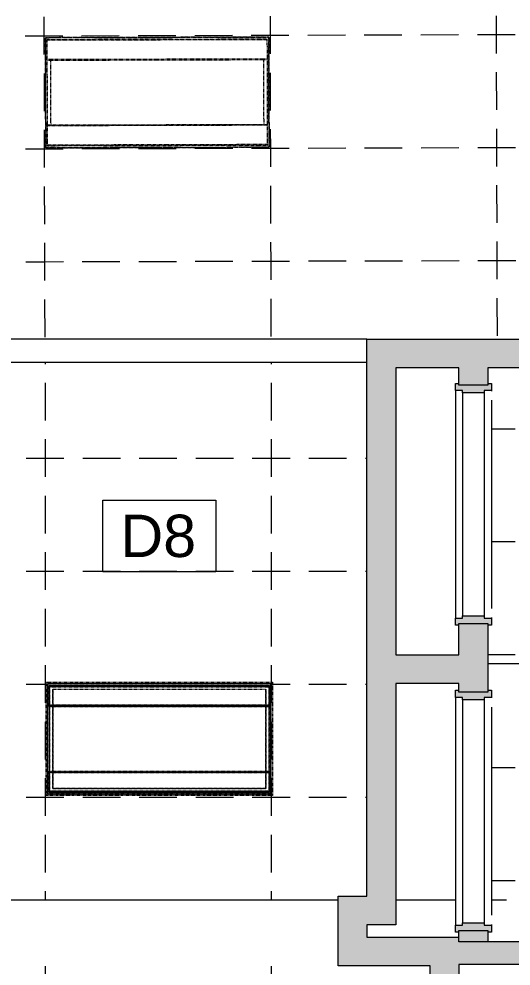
# Model space of a CAD drawing. Header units: inches. Extents: x 741 to 4565, y -315 to 887.
# Drawn here: x 3441.7 to 3546.2, y -126.1 to 75.1 of the extents above; entities that cross this region are included whole.
import ezdxf

# ---------------------------------------------------------------- set-up
doc = ezdxf.new("R2010")
doc.units = ezdxf.units.IN
doc.header["$MEASUREMENT"] = 0
doc.linetypes.add('Dash 1_16_', pattern=[0.125, 0.0625, -0.0625])
doc.linetypes.add('Demolished', pattern=[0.1875, 0.125, -0.0625])
for name, color, linetype, lineweight in [('A-ANNO-KEYN', 231, 'Continuous', 9), ('A-CLNG', 13, 'Demolished', 9), ('A-CLNG-PATT', 13, 'Demolished', 9), ('A-DETL', 90, 'Continuous', 9), ('A-DETL-MBND', 5, 'Continuous', 13), ('A-DOOR', 31, 'Continuous', 13), ('A-WALL-PATT', 111, 'Continuous', 13), ('E-LITE-EQPM', 33, 'Demolished', 9), ('I-WALL', 2, 'Continuous', 13)]:
    doc.layers.add(name, color=color, linetype=linetype, lineweight=lineweight)
doc.styles.add('Arial', font='arial.ttf', dxfattribs={"height": 9})
pattern_1 = [(0, (3662.997, -59.986), (48, -24), [4, -4, 8, -4, -28]), (0, (3662.997, -59.986), (48, -24), [-20, 8, -4, 8, -4, -4]), (0, (3662.997, -59.986), (48, -24), [-44, 4, 0]), (270, (3662.997, -59.986), (-48, -24), [4, -4, 8, -4, -4]), (270, (3662.997, -59.986), (-48, -24), [-20, 4, 0])]

# ---------------------------------------------------------------- blocks, each defined once
blk = doc.blocks.new('Door - Double - Solid - 48_-7220202-FIRST FLOOR RCP DEMO')
at = {"layer": 'A-DOOR'}
h = blk.add_hatch(color=10, dxfattribs=at)
h.paths.add_polyline_path([(23.68, 3.9), (22.18, 3.9), (22.18, 2.4), (21.68, 2.4), (21.68, -2.22), (22.18, -2.22), (22.18, -3.72), (23.68, -3.72), (23.68, -2.97), (23.31, -2.97), (23.31, 3.15), (23.68, 3.15)], flags=0)
h.paths.add_polyline_path([(-25.69, 2.4), (-26.19, 2.4), (-26.19, 3.9), (-27.69, 3.9), (-27.69, 3.15), (-27.32, 3.15), (-27.32, -2.97), (-27.69, -2.97), (-27.69, -3.72), (-26.19, -3.72), (-26.19, -2.22), (-25.69, -2.22)], flags=0)
at = {"layer": 'A-DOOR', "color": 8, "lineweight": 20}
for p, q in [((-27.69, 3.15), (-27.69, 3.9)), ((-27.69, 3.9), (-26.19, 3.9)), ((-26.19, 3.9), (-26.19, 2.4)), ((-26.19, 2.4), (-25.69, 2.4)), ((-25.69, 2.4), (-25.69, -2.22)), ((21.68, -2.22), (21.68, 2.4)), ((21.68, 2.4), (22.18, 2.4)), ((22.18, 2.4), (22.18, 3.9)), ((22.18, 3.9), (23.68, 3.9)), ((23.68, 3.9), (23.68, 3.15)), ((-27.69, -3.72), (-27.69, -2.97)), ((-26.19, -3.72), (-27.69, -3.72)), ((-25.69, -2.22), (-26.19, -2.22)), ((-26.19, -2.22), (-26.19, -3.72)), ((22.18, -2.22), (21.68, -2.22)), ((22.18, -3.72), (22.18, -2.22)), ((23.68, -3.72), (22.18, -3.72)), ((23.68, -2.97), (23.68, -3.72))]:
    blk.add_line(p, q, dxfattribs=at)
at = {"layer": 'A-DOOR', "lineweight": 9}
for p, q in [((-26.19, 3.9), (-26.06, 3.9)), ((-25.69, 2.4), (21.68, 2.4)), ((-24.12, 3.9), (20.11, 3.9)), ((22.05, 3.9), (22.18, 3.9)), ((-26.19, -3.72), (22.18, -3.72)), ((-25.69, -2.22), (21.68, -2.22))]:
    blk.add_line(p, q, dxfattribs=at)
blk = doc.blocks.new('L-Recessed-Axis-Duo - 2 x 4-4560001-FIRST FLOOR RCP DEMO')
at = {"layer": 'E-LITE-EQPM', "color": 7}
for p, q in [((-23.7, 11.7), (-23.7, -11.7)), ((23.7, 11.7), (-23.7, 11.7)), ((-23.37, 11.26), (-23.37, 11.27)), ((-23.37, 11.14), (-23.37, 11.26)), ((-23.37, 11.14), (23.38, 11.14)), ((23.32, 11.32), (-23.32, 11.32)), ((-23.32, 11.32), (-23.32, -11.32)), ((23.32, -11.32), (23.32, 11.32)), ((23.38, 11.27), (23.38, 11.26)), ((23.38, 11.26), (23.38, 11.14)), ((23.7, -11.7), (23.7, 11.7)), ((-23.32, 7.03), (23.32, 7.03)), ((-23.32, 7.02), (23.32, 7.02)), ((-23.32, 6.85), (23.32, 6.85)), ((-22.57, 6.86), (-22.57, -6.86)), ((22.57, -6.86), (22.57, 6.86)), ((23.32, -6.85), (-23.32, -6.85)), ((-23.32, -7.02), (23.32, -7.02)), ((-23.32, -7.03), (23.32, -7.03)), ((-23.7, -11.7), (23.7, -11.7)), ((-23.37, -11.26), (-23.37, -11.14)), ((-23.37, -11.14), (23.38, -11.14)), ((-23.37, -11.27), (-23.37, -11.26)), ((-23.32, -11.32), (23.32, -11.32)), ((23.38, -11.14), (23.38, -11.26)), ((23.38, -11.26), (23.38, -11.27))]:
    blk.add_line(p, q, dxfattribs=at)
for points, knots in [([(-23.64, 11.64), (-23.65, 11.65), (-23.65, 11.65), (-23.66, 11.66), (-23.67, 11.67), (-23.68, 11.68), (-23.68, 11.68), (-23.69, 11.69), (-23.69, 11.69), (-23.7, 11.7), (-23.7, 11.7), (-23.7, 11.7), (-23.7, 11.7)], [0, 0, 0, 0, 0.166667, 0.25, 0.333333, 0.416667, 0.5, 0.583333, 0.666667, 0.75, 0.833333, 1, 1, 1, 1]), ([(23.64, 11.64), (23.65, 11.65), (23.65, 11.65), (23.66, 11.66), (23.67, 11.67), (23.68, 11.68), (23.68, 11.68), (23.69, 11.69), (23.69, 11.69), (23.7, 11.7), (23.7, 11.7), (23.7, 11.7), (23.7, 11.7)], [0, 0, 0, 0, 0.166667, 0.25, 0.333333, 0.416667, 0.5, 0.583333, 0.666667, 0.75, 0.833333, 1, 1, 1, 1]), ([(-23.7, -11.7), (-23.7, -11.7), (-23.7, -11.7), (-23.7, -11.7), (-23.69, -11.69), (-23.69, -11.69), (-23.68, -11.68), (-23.68, -11.68), (-23.67, -11.67), (-23.66, -11.66), (-23.65, -11.65), (-23.65, -11.65), (-23.64, -11.64)], [-1, -1, -1, -1, -0.833333, -0.75, -0.666667, -0.583333, -0.5, -0.416667, -0.333333, -0.25, -0.166667, 0, 0, 0, 0]), ([(23.64, -11.64), (23.65, -11.65), (23.65, -11.65), (23.66, -11.66), (23.67, -11.67), (23.68, -11.68), (23.68, -11.68), (23.69, -11.69), (23.69, -11.69), (23.7, -11.7), (23.7, -11.7), (23.7, -11.7), (23.7, -11.7)], [0, 0, 0, 0, 0.166667, 0.25, 0.333333, 0.416667, 0.5, 0.583333, 0.666667, 0.75, 0.833333, 1, 1, 1, 1])]:
    blk.add_open_spline(points, degree=3, knots=knots, dxfattribs=at)
blk = doc.blocks.new('L-Recessed-Axis-Duo - 2 x 4-V18-FIRST FLOOR RCP DEMO')
at = {"layer": 'A-DETL', "linetype": 'Dash 1_16_'}
for p, q in [((-24.03, 12.03), (-24.03, -12.03)), ((24.03, 12.03), (-24.03, 12.03)), ((-23.7, -11.7), (-23.7, 11.7)), ((-23.7, 11.7), (23.7, 11.7)), ((-23.7, 11.7), (-23.7, -11.7)), ((23.7, 11.7), (-23.7, 11.7)), ((-23.7, 11.7), (-23.7, -11.7)), ((23.7, 11.7), (-23.7, 11.7)), ((23.38, 11.38), (-23.37, 11.38)), ((-23.37, 11.32), (-23.37, 11.38)), ((-23.37, 11.38), (-23.37, 11.36)), ((-23.37, 11.36), (-23.37, 11.28)), ((-23.37, 11.26), (-23.37, 11.32)), ((-23.37, 11.25), (-23.37, 11.31)), ((-23.37, 11.31), (-23.37, 11.3)), ((-23.37, 11.2), (-23.37, 11.31)), ((-23.37, 11.31), (-23.37, 11.3)), ((-23.37, 11.31), (23.38, 11.31)), ((-23.37, 11.31), (23.38, 11.31)), ((-23.37, 11.3), (-23.37, 11.23)), ((-23.37, 11.3), (-23.37, 11.19)), ((-23.37, 11.3), (23.38, 11.3)), ((-23.37, 11.3), (23.38, 11.3)), ((-23.37, 11.28), (-23.37, 11.22)), ((-23.37, 11.21), (-23.37, 11.28)), ((-23.37, 11.28), (-23.37, 11.27)), ((-23.37, 11.28), (23.38, 11.28)), ((-23.37, 11.27), (-23.37, 11.2)), ((-23.37, 11.27), (23.38, 11.27)), ((-23.37, 11.2), (-23.37, 11.26)), ((-23.37, 11.26), (-23.37, 11.14)), ((-23.37, 11.14), (-23.37, 11.26)), ((-23.37, 11.26), (23.38, 11.26)), ((-23.37, 11.26), (23.38, 11.26)), ((-23.37, 11.25), (-23.37, 11.21)), ((-23.37, 6.92), (-23.37, 11.25)), ((23.38, 11.25), (-23.37, 11.25)), ((-23.37, 11.25), (23.38, 11.25)), ((-23.37, 11.19), (-23.37, 11.25)), ((-23.37, 11.25), (23.38, 11.25)), ((-23.37, 11.23), (-23.37, 11.2)), ((-23.37, 11.23), (23.38, 11.23)), ((-23.37, 11.22), (-23.37, 11.19)), ((-23.37, 11.21), (-23.37, 11.19)), ((-23.37, 11.21), (23.38, 11.21)), ((-23.37, 11.19), (-23.37, 11.21)), ((-23.37, 11.21), (23.38, 11.21)), ((-23.37, 11.18), (-23.37, 11.2)), ((-23.37, 11.2), (-23.37, 11.14)), ((-23.37, 11.2), (23.38, 11.2)), ((-23.37, 11.2), (23.38, 11.2)), ((-23.37, 11.19), (-23.37, 11.15)), ((-23.37, 11.19), (23.38, 11.19)), ((-23.37, 11.19), (23.38, 11.19)), ((-23.37, 11.15), (-23.37, 11.18)), ((23.38, 11.18), (-23.37, 11.18)), ((-23.37, 11.17), (23.38, 11.17)), ((-23.37, 11.16), (23.38, 11.16)), ((-23.37, 11.15), (-23.37, 11.12)), ((-23.37, 11.15), (23.38, 11.15)), ((-23.37, 11.14), (-23.37, 11.15)), ((-23.37, 11.15), (23.38, 11.15)), ((-23.37, 11.14), (-23.37, 11.06)), ((-23.37, 11.06), (-23.37, 11.14)), ((-23.37, 11.14), (23.38, 11.14)), ((-23.37, 11.14), (23.38, 11.14)), ((-23.37, 11.14), (23.38, 11.14)), ((-23.37, 11.14), (23.38, 11.14)), ((-23.37, 11.12), (-23.37, 7.07)), ((-23.37, 11.12), (23.38, 11.12)), ((-23.37, 11.06), (23.38, 11.06)), ((-23.37, 11.06), (23.38, 11.06)), ((-23.32, -11.32), (-23.32, 11.32)), ((-23.32, 11.32), (23.32, 11.32)), ((23.32, 11.32), (-23.32, 11.32)), ((-23.32, 11.32), (-23.32, -11.32)), ((-22.57, -10.57), (-22.57, 10.57)), ((-22.57, 10.57), (22.57, 10.57)), ((22.57, 10.57), (-22.57, 10.57)), ((-22.57, 10.57), (-22.57, -10.57)), ((22.57, 10.57), (22.57, -10.57)), ((22.57, -10.57), (22.57, 10.57)), ((23.32, 11.32), (23.32, -11.32)), ((23.32, -11.32), (23.32, 11.32)), ((23.38, 11.36), (23.38, 11.38)), ((23.38, 11.38), (23.38, 11.32)), ((23.38, 11.28), (23.38, 11.36)), ((23.38, 11.32), (23.38, 11.26)), ((23.38, 11.3), (23.38, 11.31)), ((23.38, 11.31), (23.38, 11.2)), ((23.38, 11.3), (23.38, 11.31)), ((23.38, 11.31), (23.38, 11.25)), ((23.38, 11.19), (23.38, 11.3)), ((23.38, 11.23), (23.38, 11.3)), ((23.38, 11.27), (23.38, 11.28)), ((23.38, 11.28), (23.38, 11.21)), ((23.38, 11.22), (23.38, 11.28)), ((23.38, 11.2), (23.38, 11.27)), ((23.38, 11.26), (23.38, 11.14)), ((23.38, 11.14), (23.38, 11.26)), ((23.38, 11.26), (23.38, 11.2)), ((23.38, 11.25), (23.38, 6.92)), ((23.38, 11.21), (23.38, 11.25)), ((23.38, 11.25), (23.38, 11.19)), ((23.38, 11.2), (23.38, 11.23)), ((23.38, 11.19), (23.38, 11.22)), ((23.38, 11.19), (23.38, 11.21)), ((23.38, 11.21), (23.38, 11.19)), ((23.38, 11.14), (23.38, 11.2)), ((23.38, 11.2), (23.38, 11.18)), ((23.38, 11.15), (23.38, 11.19)), ((23.38, 11.18), (23.38, 11.15)), ((23.38, 11.12), (23.38, 11.15)), ((23.38, 11.15), (23.38, 11.14)), ((23.38, 11.14), (23.38, 11.06)), ((23.38, 11.06), (23.38, 11.14)), ((23.38, 7.07), (23.38, 11.12)), ((23.7, 11.7), (23.7, -11.7)), ((23.7, -11.7), (23.7, 11.7)), ((23.7, -11.7), (23.7, 11.7)), ((24.03, -12.03), (24.03, 12.03)), ((-23.37, 7.14), (-23.37, 7.15)), ((-23.37, 7.15), (-23.37, 7.07)), ((-23.37, 7.15), (23.38, 7.15)), ((-23.37, 7.06), (-23.37, 7.14)), ((23.38, 7.14), (-23.37, 7.14)), ((23.38, 7.09), (-23.37, 7.09)), ((-23.37, 7.07), (-23.37, 7.04)), ((-23.37, 7.07), (23.38, 7.07)), ((23.38, 7.07), (-23.37, 7.07)), ((-23.37, 7.07), (-23.37, 7.01)), ((-23.37, 7.07), (23.38, 7.07)), ((-23.37, 7.03), (-23.37, 7.06)), ((-23.37, 7.06), (-23.37, 6.95)), ((-23.37, 7.04), (-23.37, 7.06)), ((-23.37, 7.06), (23.38, 7.06)), ((-23.37, 7.04), (-23.37, 7.01)), ((-23.37, 7.04), (23.38, 7.04)), ((-23.37, 7.01), (-23.37, 7.04)), ((-23.37, 7.04), (23.38, 7.04)), ((-23.37, 6.96), (-23.37, 7.03)), ((-23.37, 7.02), (-23.37, 7.03)), ((-23.37, 7.03), (-23.37, 6.91)), ((-23.37, 7.03), (23.38, 7.03)), ((-23.37, 7.03), (23.38, 7.03)), ((-23.37, 6.9), (-23.37, 7.02)), ((-23.37, 7.02), (23.38, 7.02)), ((-23.37, 7.01), (-23.37, 6.98)), ((-23.37, 7.01), (23.38, 7.01)), ((-23.37, 7.01), (-23.37, 6.95)), ((-23.37, 7), (-23.37, 7.01)), ((-23.37, 7.01), (23.38, 7.01)), ((-23.37, 7.01), (23.38, 7.01)), ((-23.37, 6.94), (-23.37, 7)), ((-23.37, 7), (23.38, 7)), ((-23.37, 6.98), (-23.37, 6.95)), ((-23.37, 6.98), (23.38, 6.98)), ((-23.37, 6.95), (-23.37, 6.96)), ((-23.37, 6.95), (-23.37, 6.96)), ((-23.37, 6.96), (-23.37, 6.9)), ((-23.37, 6.96), (23.38, 6.96)), ((-23.37, 6.96), (23.38, 6.96)), ((-23.37, 6.95), (-23.37, 6.92)), ((-23.37, 6.95), (23.38, 6.95)), ((-23.37, 6.95), (23.38, 6.95)), ((-23.37, 6.95), (23.38, 6.95)), ((-23.37, 6.91), (-23.37, 6.94)), ((-23.37, 6.94), (23.38, 6.94)), ((-23.37, 6.92), (23.38, 6.92)), ((-23.37, 6.91), (23.38, 6.91)), ((-23.37, 6.9), (-23.37, 6.85)), ((-23.37, 6.85), (-23.37, 6.9)), ((-23.37, 6.9), (23.38, 6.9)), ((-23.37, 6.85), (23.38, 6.85)), ((23.38, 7.07), (23.38, 7.15)), ((23.38, 7.15), (23.38, 7.14)), ((23.38, 7.14), (23.38, 7.06)), ((23.38, 7.04), (23.38, 7.07)), ((23.38, 7.01), (23.38, 7.07)), ((23.38, 7.06), (23.38, 7.04)), ((23.38, 6.95), (23.38, 7.06)), ((23.38, 7.06), (23.38, 7.03)), ((23.38, 7.01), (23.38, 7.04)), ((23.38, 7.04), (23.38, 7.01)), ((23.38, 6.91), (23.38, 7.03)), ((23.38, 7.03), (23.38, 7.02)), ((23.38, 7.03), (23.38, 6.96)), ((23.38, 7.02), (23.38, 6.9)), ((23.38, 6.98), (23.38, 7.01)), ((23.38, 7.01), (23.38, 7)), ((23.38, 6.95), (23.38, 7.01)), ((23.38, 7), (23.38, 6.94)), ((23.38, 6.95), (23.38, 6.98)), ((23.38, 6.9), (23.38, 6.96)), ((23.38, 6.96), (23.38, 6.95)), ((23.38, 6.96), (23.38, 6.95)), ((23.38, 6.92), (23.38, 6.95)), ((23.38, 6.94), (23.38, 6.91)), ((23.38, 6.9), (23.38, 6.85)), ((23.38, 6.85), (23.38, 6.9)), ((23.38, -6.85), (-23.37, -6.85)), ((-23.37, -6.9), (-23.37, -6.85)), ((-23.37, -6.85), (-23.37, -6.9)), ((-23.37, -7.02), (-23.37, -6.9)), ((-23.37, -6.9), (-23.37, -6.96)), ((-23.37, -6.9), (23.38, -6.9)), ((-23.37, -6.94), (-23.37, -6.91)), ((-23.37, -6.91), (-23.37, -7.03)), ((-23.37, -6.91), (23.38, -6.91)), ((-23.37, -11.25), (-23.37, -6.92)), ((-23.37, -6.92), (-23.37, -6.95)), ((-23.37, -6.92), (23.38, -6.92)), ((-23.37, -7), (-23.37, -6.94)), ((-23.37, -6.94), (23.38, -6.94)), ((-23.37, -6.95), (-23.37, -6.98)), ((-23.37, -6.95), (23.38, -6.95)), ((-23.37, -6.96), (-23.37, -6.95)), ((-23.37, -6.95), (-23.37, -7.06)), ((-23.37, -6.96), (-23.37, -6.95)), ((-23.37, -6.95), (-23.37, -7.01)), ((-23.37, -6.95), (23.38, -6.95)), ((-23.37, -6.95), (23.38, -6.95)), ((-23.37, -7.03), (-23.37, -6.96)), ((-23.37, -6.96), (23.38, -6.96)), ((-23.37, -6.96), (23.38, -6.96)), ((-23.37, -6.98), (-23.37, -7.01)), ((-23.37, -6.98), (23.38, -6.98)), ((-23.37, -7.01), (-23.37, -7)), ((-23.37, -7), (23.38, -7)), ((-23.37, -7.01), (-23.37, -7.04)), ((-23.37, -7.01), (23.38, -7.01)), ((-23.37, -7.04), (-23.37, -7.01)), ((-23.37, -7.01), (-23.37, -7.07)), ((-23.37, -7.01), (23.38, -7.01)), ((-23.37, -7.01), (23.38, -7.01)), ((-23.37, -7.03), (-23.37, -7.02)), ((-23.37, -7.02), (23.38, -7.02)), ((-23.37, -7.06), (-23.37, -7.03)), ((-23.37, -7.03), (23.38, -7.03)), ((-23.37, -7.03), (23.38, -7.03)), ((-23.37, -7.04), (-23.37, -7.07)), ((-23.37, -7.04), (23.38, -7.04)), ((-23.37, -7.06), (-23.37, -7.04)), ((-23.37, -7.04), (23.38, -7.04)), ((-23.37, -7.14), (-23.37, -7.06)), ((-23.37, -7.06), (23.38, -7.06)), ((-23.37, -7.07), (-23.37, -11.12)), ((-23.37, -7.07), (23.38, -7.07)), ((-23.37, -7.07), (23.38, -7.07)), ((-23.37, -7.07), (-23.37, -7.15)), ((-23.37, -7.07), (23.38, -7.07)), ((-23.37, -7.09), (23.38, -7.09)), ((-23.37, -7.15), (-23.37, -7.14)), ((23.38, -7.14), (-23.37, -7.14)), ((-23.37, -7.15), (23.38, -7.15)), ((23.38, -6.9), (23.38, -6.85)), ((23.38, -6.85), (23.38, -6.9)), ((23.38, -6.96), (23.38, -6.9)), ((23.38, -6.9), (23.38, -7.02)), ((23.38, -7.03), (23.38, -6.91)), ((23.38, -6.91), (23.38, -6.94)), ((23.38, -6.95), (23.38, -6.92)), ((23.38, -6.92), (23.38, -11.25)), ((23.38, -6.94), (23.38, -7)), ((23.38, -6.98), (23.38, -6.95)), ((23.38, -7.01), (23.38, -6.95)), ((23.38, -6.95), (23.38, -6.96)), ((23.38, -7.06), (23.38, -6.95)), ((23.38, -6.95), (23.38, -6.96)), ((23.38, -6.96), (23.38, -7.03)), ((23.38, -7.01), (23.38, -6.98)), ((23.38, -7), (23.38, -7.01)), ((23.38, -7.04), (23.38, -7.01)), ((23.38, -7.07), (23.38, -7.01)), ((23.38, -7.01), (23.38, -7.04)), ((23.38, -7.02), (23.38, -7.03)), ((23.38, -7.03), (23.38, -7.06)), ((23.38, -7.07), (23.38, -7.04)), ((23.38, -7.04), (23.38, -7.06)), ((23.38, -7.06), (23.38, -7.14)), ((23.38, -11.12), (23.38, -7.07)), ((23.38, -7.15), (23.38, -7.07)), ((23.38, -7.14), (23.38, -7.15)), ((-24.03, -12.03), (24.03, -12.03)), ((23.7, -11.7), (-23.7, -11.7)), ((-23.7, -11.7), (23.7, -11.7)), ((-23.7, -11.7), (23.7, -11.7)), ((-23.37, -11.14), (-23.37, -11.06)), ((-23.37, -11.06), (-23.37, -11.14)), ((-23.37, -11.06), (23.38, -11.06)), ((-23.37, -11.06), (23.38, -11.06)), ((-23.37, -11.12), (-23.37, -11.15)), ((-23.37, -11.12), (23.38, -11.12)), ((-23.37, -11.15), (-23.37, -11.14)), ((-23.37, -11.14), (-23.37, -11.2)), ((-23.37, -11.26), (-23.37, -11.14)), ((-23.37, -11.14), (-23.37, -11.26)), ((-23.37, -11.14), (23.38, -11.14)), ((-23.37, -11.14), (23.38, -11.14)), ((-23.37, -11.14), (23.38, -11.14)), ((-23.37, -11.14), (23.38, -11.14)), ((-23.37, -11.15), (-23.37, -11.19)), ((-23.37, -11.15), (23.38, -11.15)), ((-23.37, -11.18), (-23.37, -11.15)), ((-23.37, -11.15), (23.38, -11.15)), ((23.38, -11.16), (-23.37, -11.16)), ((23.38, -11.17), (-23.37, -11.17)), ((-23.37, -11.2), (-23.37, -11.18)), ((23.38, -11.18), (-23.37, -11.18)), ((-23.37, -11.19), (-23.37, -11.21)), ((-23.37, -11.19), (23.38, -11.19)), ((23.38, -11.19), (-23.37, -11.19)), ((-23.37, -11.21), (-23.37, -11.19)), ((-23.37, -11.19), (-23.37, -11.3)), ((-23.37, -11.25), (-23.37, -11.19)), ((-23.37, -11.19), (-23.37, -11.22)), ((-23.37, -11.2), (-23.37, -11.27)), ((-23.37, -11.31), (-23.37, -11.2)), ((-23.37, -11.2), (-23.37, -11.23)), ((-23.37, -11.26), (-23.37, -11.2)), ((-23.37, -11.2), (23.38, -11.2)), ((-23.37, -11.2), (23.38, -11.2)), ((-23.37, -11.21), (-23.37, -11.25)), ((-23.37, -11.21), (23.38, -11.21)), ((-23.37, -11.28), (-23.37, -11.21)), ((-23.37, -11.21), (23.38, -11.21)), ((-23.37, -11.22), (-23.37, -11.28)), ((-23.37, -11.23), (-23.37, -11.3)), ((-23.37, -11.23), (23.38, -11.23)), ((23.38, -11.25), (-23.37, -11.25)), ((-23.37, -11.25), (23.38, -11.25)), ((-23.37, -11.31), (-23.37, -11.25)), ((-23.37, -11.25), (23.38, -11.25)), ((-23.37, -11.32), (-23.37, -11.26)), ((-23.37, -11.26), (23.38, -11.26)), ((-23.37, -11.26), (23.38, -11.26)), ((-23.37, -11.27), (-23.37, -11.28)), ((-23.37, -11.27), (23.38, -11.27)), ((-23.37, -11.28), (-23.37, -11.36)), ((-23.37, -11.28), (23.38, -11.28)), ((-23.37, -11.3), (-23.37, -11.31)), ((-23.37, -11.3), (-23.37, -11.31)), ((-23.37, -11.3), (23.38, -11.3)), ((-23.37, -11.3), (23.38, -11.3)), ((-23.37, -11.31), (23.38, -11.31)), ((-23.37, -11.31), (23.38, -11.31)), ((-23.37, -11.38), (-23.37, -11.32)), ((-23.37, -11.36), (-23.37, -11.38)), ((-23.37, -11.38), (23.38, -11.38)), ((-23.32, -11.32), (23.32, -11.32)), ((-23.32, -11.32), (23.32, -11.32)), ((-22.57, -10.57), (22.57, -10.57)), ((-22.57, -10.57), (22.57, -10.57)), ((23.38, -11.14), (23.38, -11.06)), ((23.38, -11.06), (23.38, -11.14)), ((23.38, -11.15), (23.38, -11.12)), ((23.38, -11.26), (23.38, -11.14)), ((23.38, -11.14), (23.38, -11.26)), ((23.38, -11.2), (23.38, -11.14)), ((23.38, -11.14), (23.38, -11.15)), ((23.38, -11.19), (23.38, -11.15)), ((23.38, -11.15), (23.38, -11.18)), ((23.38, -11.18), (23.38, -11.2)), ((23.38, -11.21), (23.38, -11.19)), ((23.38, -11.22), (23.38, -11.19)), ((23.38, -11.19), (23.38, -11.25)), ((23.38, -11.3), (23.38, -11.19)), ((23.38, -11.19), (23.38, -11.21)), ((23.38, -11.2), (23.38, -11.26)), ((23.38, -11.23), (23.38, -11.2)), ((23.38, -11.2), (23.38, -11.31)), ((23.38, -11.27), (23.38, -11.2)), ((23.38, -11.25), (23.38, -11.21)), ((23.38, -11.21), (23.38, -11.28)), ((23.38, -11.28), (23.38, -11.22)), ((23.38, -11.3), (23.38, -11.23)), ((23.38, -11.25), (23.38, -11.31)), ((23.38, -11.26), (23.38, -11.32)), ((23.38, -11.28), (23.38, -11.27)), ((23.38, -11.36), (23.38, -11.28)), ((23.38, -11.31), (23.38, -11.3)), ((23.38, -11.31), (23.38, -11.3)), ((23.38, -11.32), (23.38, -11.38)), ((23.38, -11.38), (23.38, -11.36))]:
    blk.add_line(p, q, dxfattribs=at)
for points, knots in [([(-23.97, 11.97), (-23.98, 11.98), (-23.98, 11.98), (-23.99, 11.99), (-24, 12), (-24.01, 12.01), (-24.01, 12.01), (-24.02, 12.02), (-24.02, 12.02), (-24.03, 12.03), (-24.03, 12.03), (-24.03, 12.03), (-24.03, 12.03)], [0, 0, 0, 0, 0.166667, 0.25, 0.333333, 0.416667, 0.5, 0.583333, 0.666667, 0.75, 0.833333, 1, 1, 1, 1]), ([(-24.03, 12.03), (-24.03, 12.03), (-24.03, 12.03), (-24.03, 12.03), (-24.02, 12.02), (-24.02, 12.02), (-24.01, 12.01), (-24.01, 12.01), (-24, 12), (-23.99, 11.99), (-23.98, 11.98), (-23.98, 11.98), (-23.97, 11.97)], [0, 0, 0, 0, 0.166667, 0.25, 0.333333, 0.416667, 0.5, 0.583333, 0.666667, 0.75, 0.833333, 1, 1, 1, 1]), ([(-24, 12), (-24, 12), (-24, 12), (-24, 12), (-23.99, 11.99), (-23.99, 11.99), (-23.98, 11.98), (-23.98, 11.98), (-23.97, 11.97), (-23.97, 11.97)], [0, 0, 0, 0, 0.166667, 0.333333, 0.458333, 0.583333, 0.708333, 0.833333, 1, 1, 1, 1]), ([(-23.73, 11.73), (-23.73, 11.73), (-23.72, 11.72), (-23.71, 11.71), (-23.7, 11.7), (-23.69, 11.69), (-23.69, 11.69), (-23.68, 11.68), (-23.68, 11.68), (-23.67, 11.67), (-23.67, 11.67), (-23.67, 11.67), (-23.67, 11.67)], [0, 0, 0, 0, 0.166667, 0.25, 0.333333, 0.416667, 0.5, 0.583333, 0.666667, 0.75, 0.833333, 1, 1, 1, 1]), ([(-23.7, 11.7), (-23.7, 11.7), (-23.7, 11.7), (-23.7, 11.7), (-23.71, 11.71), (-23.71, 11.71), (-23.72, 11.72), (-23.72, 11.72), (-23.73, 11.73), (-23.73, 11.73)], [0, 0, 0, 0, 0.166667, 0.333333, 0.458333, 0.583333, 0.708333, 0.833333, 1, 1, 1, 1]), ([(-23.64, 11.64), (-23.65, 11.65), (-23.65, 11.65), (-23.66, 11.66), (-23.67, 11.67), (-23.68, 11.68), (-23.68, 11.68), (-23.69, 11.69), (-23.69, 11.69), (-23.7, 11.7), (-23.7, 11.7), (-23.7, 11.7), (-23.7, 11.7)], [0, 0, 0, 0, 0.166667, 0.25, 0.333333, 0.416667, 0.5, 0.583333, 0.666667, 0.75, 0.833333, 1, 1, 1, 1]), ([(-23.67, 11.67), (-23.67, 11.67), (-23.67, 11.67), (-23.67, 11.67), (-23.66, 11.66), (-23.66, 11.66), (-23.65, 11.65), (-23.65, 11.65), (-23.64, 11.64), (-23.64, 11.64)], [0, 0, 0, 0, 0.166667, 0.333333, 0.458333, 0.583333, 0.708333, 0.833333, 1, 1, 1, 1]), ([(23.64, 11.64), (23.65, 11.65), (23.65, 11.65), (23.66, 11.66), (23.67, 11.67), (23.68, 11.68), (23.68, 11.68), (23.69, 11.69), (23.69, 11.69), (23.7, 11.7), (23.7, 11.7), (23.7, 11.7), (23.7, 11.7)], [0, 0, 0, 0, 0.166667, 0.25, 0.333333, 0.416667, 0.5, 0.583333, 0.666667, 0.75, 0.833333, 1, 1, 1, 1]), ([(23.67, 11.67), (23.67, 11.67), (23.67, 11.67), (23.67, 11.67), (23.66, 11.66), (23.66, 11.66), (23.65, 11.65), (23.65, 11.65), (23.64, 11.64), (23.64, 11.64)], [0, 0, 0, 0, 0.166667, 0.333333, 0.458333, 0.583333, 0.708333, 0.833333, 1, 1, 1, 1]), ([(23.73, 11.73), (23.73, 11.73), (23.72, 11.72), (23.71, 11.71), (23.7, 11.7), (23.69, 11.69), (23.69, 11.69), (23.68, 11.68), (23.68, 11.68), (23.67, 11.67), (23.67, 11.67), (23.67, 11.67), (23.67, 11.67)], [0, 0, 0, 0, 0.166667, 0.25, 0.333333, 0.416667, 0.5, 0.583333, 0.666667, 0.75, 0.833333, 1, 1, 1, 1]), ([(23.7, 11.7), (23.7, 11.7), (23.7, 11.7), (23.7, 11.7), (23.71, 11.71), (23.71, 11.71), (23.72, 11.72), (23.72, 11.72), (23.73, 11.73), (23.73, 11.73)], [0, 0, 0, 0, 0.166667, 0.333333, 0.458333, 0.583333, 0.708333, 0.833333, 1, 1, 1, 1]), ([(23.97, 11.97), (23.98, 11.98), (23.98, 11.98), (23.99, 11.99), (24, 12), (24.01, 12.01), (24.01, 12.01), (24.02, 12.02), (24.02, 12.02), (24.03, 12.03), (24.03, 12.03), (24.03, 12.03), (24.03, 12.03)], [0, 0, 0, 0, 0.166667, 0.25, 0.333333, 0.416667, 0.5, 0.583333, 0.666667, 0.75, 0.833333, 1, 1, 1, 1]), ([(24.03, 12.03), (24.03, 12.03), (24.03, 12.03), (24.03, 12.03), (24.02, 12.02), (24.02, 12.02), (24.01, 12.01), (24.01, 12.01), (24, 12), (23.99, 11.99), (23.98, 11.98), (23.98, 11.98), (23.97, 11.97)], [0, 0, 0, 0, 0.166667, 0.25, 0.333333, 0.416667, 0.5, 0.583333, 0.666667, 0.75, 0.833333, 1, 1, 1, 1]), ([(24, 12), (24, 12), (24, 12), (24, 12), (23.99, 11.99), (23.99, 11.99), (23.98, 11.98), (23.98, 11.98), (23.97, 11.97), (23.97, 11.97)], [0, 0, 0, 0, 0.166667, 0.333333, 0.458333, 0.583333, 0.708333, 0.833333, 1, 1, 1, 1]), ([(-24.03, -12.03), (-24.03, -12.03), (-24.03, -12.03), (-24.03, -12.03), (-24.02, -12.02), (-24.02, -12.02), (-24.01, -12.01), (-24.01, -12.01), (-24, -12), (-23.99, -11.99), (-23.98, -11.98), (-23.98, -11.98), (-23.97, -11.97)], [-1, -1, -1, -1, -0.833333, -0.75, -0.666667, -0.583333, -0.5, -0.416667, -0.333333, -0.25, -0.166667, 0, 0, 0, 0]), ([(-23.97, -11.97), (-23.98, -11.98), (-23.98, -11.98), (-23.99, -11.99), (-24, -12), (-24.01, -12.01), (-24.01, -12.01), (-24.02, -12.02), (-24.02, -12.02), (-24.03, -12.03), (-24.03, -12.03), (-24.03, -12.03), (-24.03, -12.03)], [-1, -1, -1, -1, -0.833333, -0.75, -0.666667, -0.583333, -0.5, -0.416667, -0.333333, -0.25, -0.166667, 0, 0, 0, 0]), ([(-23.97, -11.97), (-23.98, -11.98), (-23.98, -11.98), (-23.99, -11.99), (-23.99, -11.99), (-24, -12), (-24, -12), (-24, -12), (-24, -12)], [-1, -1, -1, -1, -0.75, -0.583333, -0.458333, -0.333333, -0.166667, 0, 0, 0, 0]), ([(-23.67, -11.67), (-23.67, -11.67), (-23.67, -11.67), (-23.67, -11.67), (-23.68, -11.68), (-23.68, -11.68), (-23.69, -11.69), (-23.69, -11.69), (-23.7, -11.7), (-23.71, -11.71), (-23.72, -11.72), (-23.73, -11.73), (-23.73, -11.73)], [-1, -1, -1, -1, -0.833333, -0.75, -0.666667, -0.583333, -0.5, -0.416667, -0.333333, -0.25, -0.166667, 0, 0, 0, 0]), ([(-23.73, -11.73), (-23.73, -11.73), (-23.72, -11.72), (-23.71, -11.71), (-23.71, -11.71), (-23.7, -11.7), (-23.7, -11.7), (-23.7, -11.7), (-23.7, -11.7)], [-1, -1, -1, -1, -0.75, -0.583333, -0.458333, -0.333333, -0.166667, 0, 0, 0, 0]), ([(-23.7, -11.7), (-23.7, -11.7), (-23.7, -11.7), (-23.7, -11.7), (-23.69, -11.69), (-23.69, -11.69), (-23.68, -11.68), (-23.68, -11.68), (-23.67, -11.67), (-23.66, -11.66), (-23.65, -11.65), (-23.65, -11.65), (-23.64, -11.64)], [-1, -1, -1, -1, -0.833333, -0.75, -0.666667, -0.583333, -0.5, -0.416667, -0.333333, -0.25, -0.166667, 0, 0, 0, 0]), ([(-23.64, -11.64), (-23.65, -11.65), (-23.65, -11.65), (-23.66, -11.66), (-23.66, -11.66), (-23.67, -11.67), (-23.67, -11.67), (-23.67, -11.67), (-23.67, -11.67)], [-1, -1, -1, -1, -0.75, -0.583333, -0.458333, -0.333333, -0.166667, 0, 0, 0, 0]), ([(23.67, -11.67), (23.67, -11.67), (23.67, -11.67), (23.67, -11.67), (23.66, -11.66), (23.66, -11.66), (23.65, -11.65), (23.65, -11.65), (23.64, -11.64), (23.64, -11.64)], [0, 0, 0, 0, 0.166667, 0.333333, 0.458333, 0.583333, 0.708333, 0.833333, 1, 1, 1, 1]), ([(23.64, -11.64), (23.65, -11.65), (23.65, -11.65), (23.66, -11.66), (23.67, -11.67), (23.68, -11.68), (23.68, -11.68), (23.69, -11.69), (23.69, -11.69), (23.7, -11.7), (23.7, -11.7), (23.7, -11.7), (23.7, -11.7)], [0, 0, 0, 0, 0.166667, 0.25, 0.333333, 0.416667, 0.5, 0.583333, 0.666667, 0.75, 0.833333, 1, 1, 1, 1]), ([(23.73, -11.73), (23.73, -11.73), (23.72, -11.72), (23.71, -11.71), (23.7, -11.7), (23.69, -11.69), (23.69, -11.69), (23.68, -11.68), (23.68, -11.68), (23.67, -11.67), (23.67, -11.67), (23.67, -11.67), (23.67, -11.67)], [0, 0, 0, 0, 0.166667, 0.25, 0.333333, 0.416667, 0.5, 0.583333, 0.666667, 0.75, 0.833333, 1, 1, 1, 1]), ([(23.7, -11.7), (23.7, -11.7), (23.7, -11.7), (23.7, -11.7), (23.71, -11.71), (23.71, -11.71), (23.72, -11.72), (23.72, -11.72), (23.73, -11.73), (23.73, -11.73)], [0, 0, 0, 0, 0.166667, 0.333333, 0.458333, 0.583333, 0.708333, 0.833333, 1, 1, 1, 1]), ([(24, -12), (24, -12), (24, -12), (24, -12), (23.99, -11.99), (23.99, -11.99), (23.98, -11.98), (23.98, -11.98), (23.97, -11.97), (23.97, -11.97)], [0, 0, 0, 0, 0.166667, 0.333333, 0.458333, 0.583333, 0.708333, 0.833333, 1, 1, 1, 1]), ([(23.97, -11.97), (23.98, -11.98), (23.98, -11.98), (23.99, -11.99), (24, -12), (24.01, -12.01), (24.01, -12.01), (24.02, -12.02), (24.02, -12.02), (24.03, -12.03), (24.03, -12.03), (24.03, -12.03), (24.03, -12.03)], [0, 0, 0, 0, 0.166667, 0.25, 0.333333, 0.416667, 0.5, 0.583333, 0.666667, 0.75, 0.833333, 1, 1, 1, 1]), ([(24.03, -12.03), (24.03, -12.03), (24.03, -12.03), (24.03, -12.03), (24.02, -12.02), (24.02, -12.02), (24.01, -12.01), (24.01, -12.01), (24, -12), (23.99, -11.99), (23.98, -11.98), (23.98, -11.98), (23.97, -11.97)], [0, 0, 0, 0, 0.166667, 0.25, 0.333333, 0.416667, 0.5, 0.583333, 0.666667, 0.75, 0.833333, 1, 1, 1, 1])]:
    blk.add_open_spline(points, degree=3, knots=knots, dxfattribs=at)
for points in [[(-23.97, 11.97), (-23.97, 11.97), (-23.98, 11.98), (-23.99, 11.99), (-23.99, 11.99), (-24, 12), (-24, 12), (-24, 12), (-24, 12)], [(23.97, 11.97), (23.97, 11.97), (23.98, 11.98), (23.99, 11.99), (23.99, 11.99), (24, 12), (24, 12), (24, 12), (24, 12)], [(-24, -12), (-24, -12), (-24, -12), (-24, -12), (-23.99, -11.99), (-23.99, -11.99), (-23.98, -11.98), (-23.97, -11.97), (-23.97, -11.97)], [(23.97, -11.97), (23.97, -11.97), (23.98, -11.98), (23.99, -11.99), (23.99, -11.99), (24, -12), (24, -12), (24, -12), (24, -12)]]:
    blk.add_open_spline(points, degree=3, dxfattribs=at)
blk = doc.blocks.new('Keynote Tag - Keynote Number - Boxed-135510-FIRST FLOOR RCP DEMO')
at = {"layer": 'A-ANNO-KEYN'}
for p, q in [((-0.125, -0.0792), (-0.125, 0.0781)), ((-0.125, 0.0781), (0.125, 0.0781)), ((0.125, 0.0781), (0.125, -0.0792)), ((-0.125, -0.0792), (0.125, -0.0792))]:
    blk.add_line(p, q, dxfattribs=at)

msp = doc.modelspace()

# ---------------------------------------------------------------- hatches: boundary and pattern name
at = {"layer": 'A-CLNG-PATT', "lineweight": 13}
h = msp.add_hatch(dxfattribs=at)
h.set_pattern_fill('FP_7', color=10, style=0, pattern_type=2)
h.set_pattern_definition([(0.156, (3447.045, 47.486), (48.0652, -23.8692), [4, -4, 8, -4, -28]), (0.156, (3447.045, 47.486), (48.0652, -23.8692), [-20, 8, -4, 8, -4, -4]), (0.156, (3447.045, 47.486), (48.0652, -23.8692), [-44, 4, 0]), (270.156, (3447.045, 47.486), (-47.9345, -24.1306), [4, -4, 8, -4, -4]), (270.156, (3447.045, 47.486), (-47.9345, -24.1306), [-20, 4, 0])])
h.paths.add_polyline_path([(3421.09, 6.07), (3421.09, 7.08), (3625.53, 7.1), (3625.53, 40.97), (3625.37, 40.97), (3625.37, 47.1), (3632.96, 47.1), (3632.96, 47.85), (3656.64, 47.85), (3656.21, 48.28), (3638.93, 48.23), (3638.87, 71.64), (3686.27, 71.76), (3686.33, 48.36), (3658.16, 48.27), (3658.59, 47.85), (3660.21, 47.82), (3660.21, 47.1), (3732.37, 47.1), (3732.37, 105.19), (3732.28, 105.19), (3732.28, 111.45), (3209.72, 111.45), (3209.75, 39.2), (3217.76, 39.2), (3217.76, 39.95), (3219.39, 39.95), (3236.36, 56.92), (3237.33, 55.95), (3221.33, 39.95), (3245.01, 39.95), (3245.01, 39.2), (3301.94, 39.2), (3301.94, 6.07), (3372.49, 6.07)], flags=0)
h.paths.add_polyline_path([(3255.03, 47.19), (3254.96, 70.59), (3302.37, 70.72), (3302.43, 47.32), (3258.22, 47.19)], flags=0)
h.paths.add_polyline_path([(3447.4, 47.71), (3447.34, 71.11), (3494.74, 71.24), (3494.8, 47.84), (3452.48, 47.72)], flags=0)
at = {"layer": 'A-DETL-MBND', "lineweight": 9}
h = msp.add_hatch(dxfattribs=at)
h.set_pattern_fill('FP_12', color=256, style=0, pattern_type=2)
h.set_pattern_definition([(0, (3495.212, -186.25), (48, -24), [4, -4, 8, -4, -28]), (0, (3495.212, -186.25), (48, -24), [-20, 8, -4, 8, -4, -4]), (0, (3495.212, -186.25), (48, -24), [-44, 4, 0]), (270, (3495.21, -186.25), (-48, -24), [4, -4, 8, -4, -4]), (270, (3495.21, -186.25), (-48, -24), [-20, 4, 0])])
h.paths.add_polyline_path([(3507.02, -287.6), (3517.16, -287.6), (3517.16, -287.37), (3528.99, -287.37), (3528.99, -216.67), (3528.24, -216.67), (3528.24, -177.42), (3528.99, -177.42), (3528.96, -126.13), (3414.07, -126.17), (3414.07, -177.23), (3414.82, -177.23), (3414.82, -216.48), (3414.07, -216.48), (3414.07, -287.2), (3425, -287.2), (3425, -287.6), (3505.82, -287.6)], flags=0)
h.paths.add_polyline_path([(3475.33, -257.24), (3447.8, -257.24), (3447.8, -233.84), (3495.21, -233.84), (3495.21, -257.24), (3486.76, -257.24)], flags=0)
h.paths.add_polyline_path([(3452.48, -186.24), (3447.8, -186.24), (3447.8, -162.84), (3495.21, -162.84), (3495.21, -186.24), (3463.9, -186.24)], flags=0)
h.paths.add_polyline_path([(3486.76, -112.13), (3509.44, -112.13), (3509.44, -111.24), (3515.57, -111.24), (3515.57, 2.2), (3427.21, 2.2), (3427.21, -111.42), (3433.93, -111.42), (3433.93, -112.13), (3463.9, -112.13)], flags=0)
h.paths.add_polyline_path([(3447.8, -89.56), (3447.8, -66.16), (3495.21, -66.16), (3495.21, -89.56), (3452.48, -89.56)], flags=0)
h = msp.add_hatch(dxfattribs=at)
h.set_pattern_fill('FP_10', color=256, style=0, pattern_type=2)
h.set_pattern_definition(pattern_1)
h.paths.add_polyline_path([(3736.76, -97.19), (3736.76, -93.04), (3736.01, -93.04), (3736.01, -57.36), (3731.42, -61.94), (3735.88, -61.94), (3735.88, -97.19), (3736.61, -97.19)], flags=0)
h.paths.add_polyline_path([(3715.3, -61.94), (3729.47, -61.94), (3736.01, -55.41), (3736.01, -53.79), (3736.76, -53.79), (3736.76, 0.97), (3541.24, 0.97), (3541.24, -2.36), (3541.99, -2.36), (3541.99, -3.99), (3558.96, -20.96), (3557.99, -21.93), (3541.99, -5.93), (3541.99, -50.16), (3557.99, -34.16), (3558.96, -35.14), (3541.99, -52.11), (3541.99, -53.74), (3541.24, -53.74), (3541.24, -61.94), (3703.87, -61.94)], flags=0)
h.paths.add_polyline_path([(3614.6, -59.83), (3567.45, -59.83), (3567.45, -36.42), (3614.85, -36.42), (3614.85, -59.83)], flags=0)
h.paths.add_polyline_path([(3615.12, -59.83), (3615.12, -36.42), (3662.52, -36.42), (3662.52, -59.83), (3615.31, -59.83)], flags=0)
h.paths.add_polyline_path([(3692.44, -59.83), (3663.12, -59.83), (3663.12, -36.42), (3710.52, -36.42), (3710.52, -59.83), (3703.87, -59.83)], flags=0)
h = msp.add_hatch(dxfattribs=at)
h.set_pattern_fill('FP_10', color=256, style=0, pattern_type=2)
h.set_pattern_definition(pattern_1)
h.paths.add_polyline_path([(3711.76, -112.13), (3735.88, -112.13), (3735.88, -61.94), (3731.42, -61.94), (3711.52, -81.84), (3710.55, -80.87), (3729.47, -61.94), (3541.24, -61.94), (3541.24, -67.53), (3541.99, -67.53), (3541.99, -69.16), (3558.96, -86.13), (3557.99, -87.1), (3541.99, -71.1), (3541.99, -112.13), (3545.19, -112.13), (3557.99, -99.33), (3558.96, -100.3), (3547.13, -112.13), (3594.71, -112.13), (3594.71, -111.42), (3629.59, -111.42), (3629.59, -112.13), (3709.81, -112.13), (3693.39, -95.71), (3694.36, -94.74), (3706.31, -106.68)], flags=0)
h.paths.add_polyline_path([(3618.17, -54.98), (3661.39, -54.98), (3661.39, -41.27), (3616.25, -41.27), (3616.25, -54.98)], flags=0)
h.paths.add_polyline_path([(3612.45, -54.98), (3613.72, -54.98), (3613.72, -41.27), (3568.58, -41.27), (3568.58, -54.98), (3601.03, -54.98)], flags=0)
h.paths.add_polyline_path([(3692.44, -54.98), (3709.39, -54.98), (3709.39, -41.27), (3664.25, -41.27), (3664.25, -54.98), (3681.02, -54.98)], flags=0)
at = {"layer": 'A-WALL-PATT', "lineweight": 9}
for points in [[(3521.69, -111.24), (3521.69, 7.1), (3515.57, 7.1), (3515.57, -111.24)], [(3736.76, 0.97), (3736.76, 7.1), (3521.69, 7.1), (3521.69, 0.97), (3692.44, 0.97)], [(3535.11, -66.11), (3535.11, -59.99), (3521.69, -59.99), (3521.69, -66.11)], [(3515.57, -126.1), (3515.57, -111.24), (3509.44, -111.24), (3509.44, -126.1), (3509.61, -126.1)], [(3521.69, -117.37), (3521.69, -111.24), (3515.57, -111.24), (3515.57, -117.37)], [(3528.99, -126.1), (3528.99, -119.98), (3515.57, -119.98), (3515.57, -126.1)]]:
    msp.add_hatch(color=7, dxfattribs=at).paths.add_polyline_path(points, flags=0)
h = msp.add_hatch(color=7, dxfattribs=at)
h.paths.add_polyline_path([(3535.11, -120.94), (3541.24, -120.94), (3541.24, -118.53), (3535.11, -118.53)], flags=0)
h.paths.add_polyline_path([(3541.24, -67.9), (3541.24, -53.36), (3535.11, -53.36), (3535.11, -67.9)], flags=0)
h.paths.add_polyline_path([(3535.11, -2.74), (3541.24, -2.74), (3541.24, 0.97), (3535.11, 0.97)], flags=0)
h = msp.add_hatch(color=7, dxfattribs=at)
h.paths.add_polyline_path([(3535.11, -287.6), (3535.11, -216.29), (3528.99, -216.29), (3528.99, -287.6)], flags=0)
h.paths.add_polyline_path([(3534.36, -177.79), (3535.11, -177.79), (3535.11, -119.98), (3528.99, -119.98), (3528.99, -177.79), (3532.86, -177.79)], flags=0)
h = msp.add_hatch(color=7, dxfattribs=at)
h.paths.add_polyline_path([(3735.88, -125.82), (3735.88, -120.94), (3721.07, -120.94), (3721.07, -125.82), (3721.44, -125.82)], flags=0)
h.paths.add_polyline_path([(3682.19, -125.82), (3682.57, -125.82), (3682.57, -120.94), (3535.11, -120.94), (3535.11, -125.82), (3646.74, -125.82)], flags=0)

# ---------------------------------------------------------------- linework, layer by layer
at = {"layer": 'A-CLNG', "color": 7}
for p, q in [((3494.74, 71.24), (3447.34, 71.11)), ((3447.34, 71.11), (3447.4, 47.71)), ((3494.8, 47.84), (3494.74, 71.24)), ((3447.4, 47.71), (3494.8, 47.84)), ((3515.57, 7.09), (3513.47, 7.08))]:
    msp.add_line(p, q, dxfattribs=at)
at = {"layer": 'A-DETL-MBND', "lineweight": 9}
for p, q in [((3729.47, -61.94), (3541.24, -61.94)), ((3495.21, -66.16), (3447.8, -66.16)), ((3447.8, -66.16), (3447.8, -89.56)), ((3495.21, -89.56), (3495.21, -66.16)), ((3447.8, -89.56), (3495.21, -89.56)), ((3509.44, -112.13), (3433.93, -112.13)), ((3534.36, -112.13), (3521.69, -112.13)), ((3545.19, -112.13), (3541.99, -112.13))]:
    msp.add_line(p, q, dxfattribs=at)
at = {"layer": 'I-WALL', "lineweight": 9}
for p, q in [((3515.57, 7.08), (3421.09, 7.08)), ((3427.21, 2.2), (3515.57, 2.2))]:
    msp.add_line(p, q, dxfattribs=at)
at = {"layer": 'I-WALL', "color": 8, "lineweight": 20}
for p, q in [((3515.57, -111.24), (3515.57, 7.1)), ((3515.57, 7.1), (3625.53, 7.1)), ((3521.69, 0.97), (3521.69, -59.99)), ((3535.11, 0.97), (3521.69, 0.97)), ((3535.11, -2.74), (3535.11, 0.97)), ((3736.76, 0.97), (3541.24, 0.97)), ((3541.24, 0.97), (3541.24, -2.74)), ((3541.24, -2.74), (3535.11, -2.74)), ((3535.11, -59.99), (3535.11, -53.36)), ((3535.11, -53.36), (3541.24, -53.36)), ((3541.24, -53.36), (3541.24, -67.9)), ((3521.69, -59.99), (3535.11, -59.99)), ((3521.69, -66.11), (3521.69, -117.37)), ((3535.11, -66.11), (3521.69, -66.11)), ((3535.11, -67.9), (3535.11, -66.11)), ((3541.24, -67.9), (3535.11, -67.9)), ((3509.44, -126.1), (3509.44, -111.24)), ((3509.44, -111.24), (3515.57, -111.24)), ((3515.57, -117.37), (3515.57, -119.98)), ((3521.69, -117.37), (3515.57, -117.37)), ((3535.11, -120.94), (3535.11, -118.53)), ((3535.11, -118.53), (3541.24, -118.53)), ((3541.24, -118.53), (3541.24, -120.94)), ((3515.57, -119.98), (3535.11, -119.98)), ((3594.71, -120.94), (3535.11, -120.94)), ((3528.99, -126.1), (3509.44, -126.1)), ((3528.99, -177.42), (3528.99, -126.1)), ((3535.11, -125.82), (3535.11, -177.42)), ((3682.19, -125.82), (3535.11, -125.82))]:
    msp.add_line(p, q, dxfattribs=at)

# ---------------------------------------------------------------- block references
at = {"layer": 'A-ANNO-KEYN', "xscale": 95.99999999999994, "yscale": 95.99999999999994, "zscale": 95.99999999999994}
msp.add_blockref('Keynote Tag - Keynote Number - Boxed-135510-FIRST FLOOR RCP DEMO', (3471.53, -34.67), dxfattribs=at)
at = {"layer": 'A-DOOR', "rotation": 269.9999999999999}
for p in [(3538.09, -30.05), (3538.09, -95.22)]:
    msp.add_blockref('Door - Double - Solid - 48_-7220202-FIRST FLOOR RCP DEMO', p, dxfattribs=at)
at = {"layer": 'E-LITE-EQPM', "color": 7, "extrusion": (0, 0, -1), "rotation": 359.8437660762409}
msp.add_blockref('L-Recessed-Axis-Duo - 2 x 4-4560001-FIRST FLOOR RCP DEMO', (-3471.07, 59.48), dxfattribs=at)
at = {"layer": 'E-LITE-EQPM', "linetype": 'Dash 1_16_', "extrusion": (0, 0, -1), "rotation": 180}
msp.add_blockref('L-Recessed-Axis-Duo - 2 x 4-V18-FIRST FLOOR RCP DEMO', (-3471.51, -77.86), dxfattribs=at)

# ---------------------------------------------------------------- texts
at = {"layer": 'A-ANNO-KEYN', "insert": (3463.25, -30.22), "char_height": 9, "width": 19.695, "attachment_point": 1, "style": 'Arial'}
msp.add_mtext('D8', dxfattribs=at)

doc.saveas('drawing.dxf')
